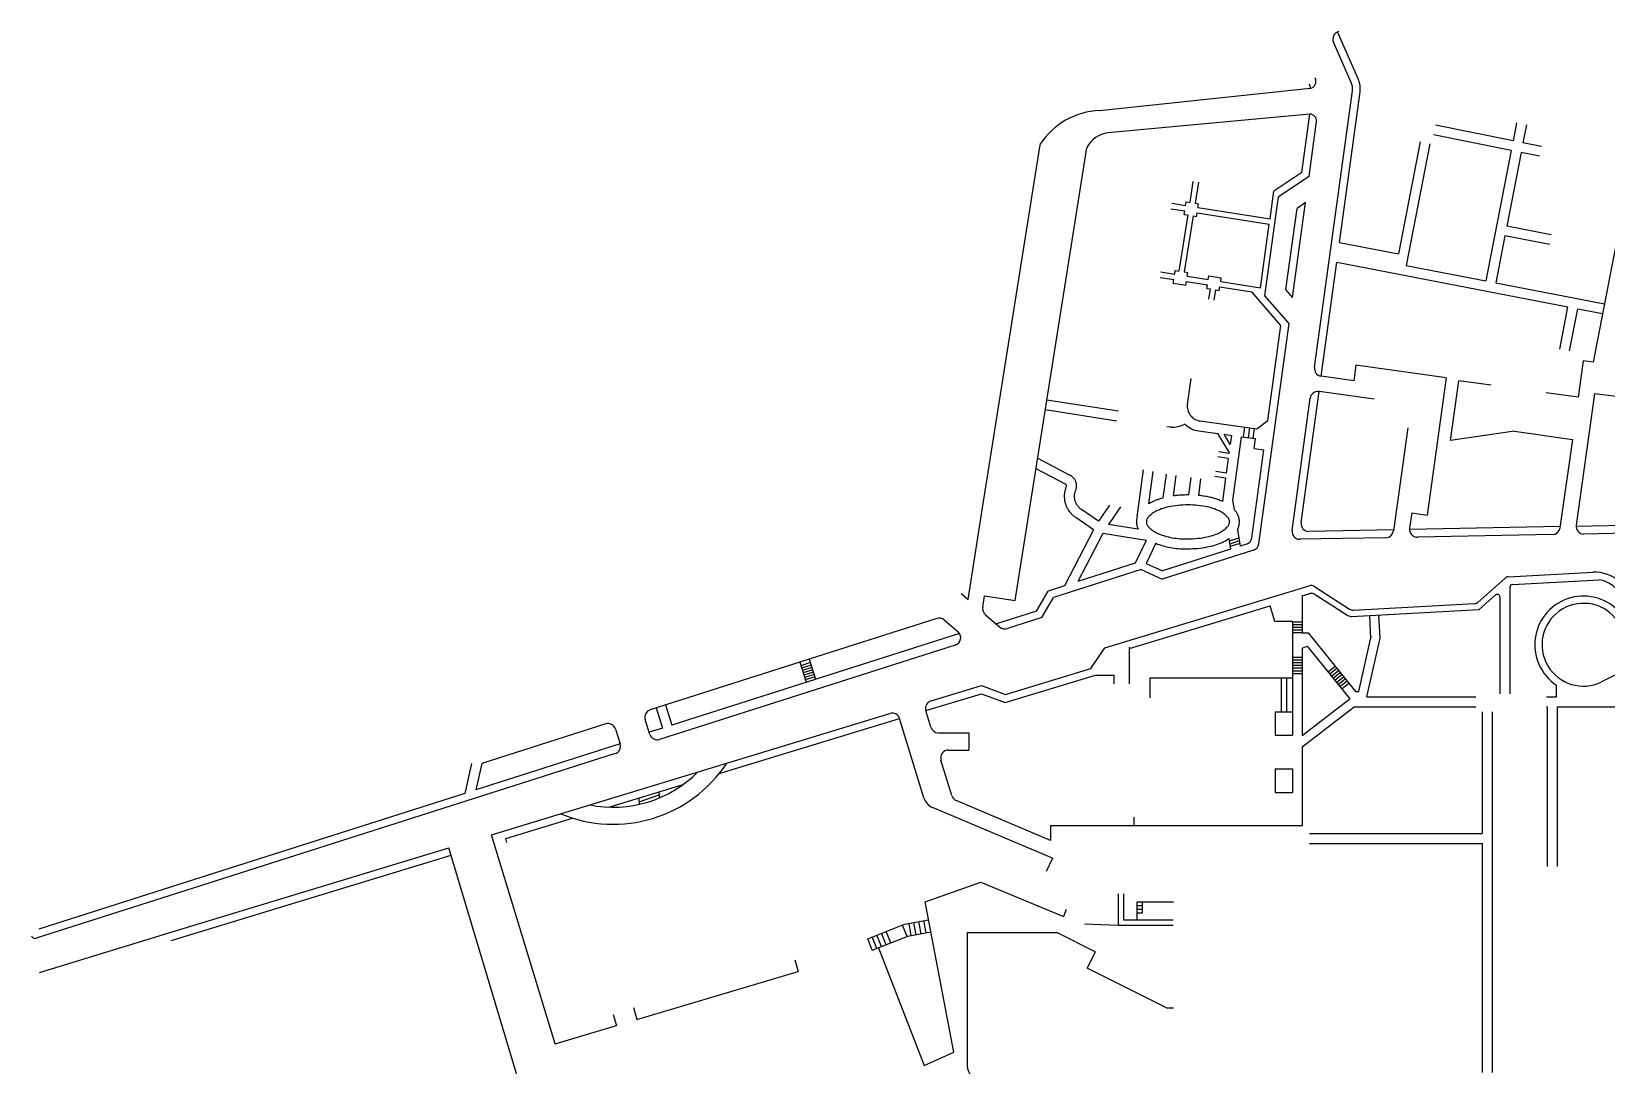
# Model space of a CAD drawing. Header units: inches. Extents: x 1351878 to 1355380, y 408557 to 410704.
# Drawn here: x 1351878 to 1353621, y 409560 to 410704 of the extents above; entities that cross this region are included whole.
import ezdxf

# ---------------------------------------------------------------- set-up
doc = ezdxf.new("R2010")
doc.units = ezdxf.units.IN
doc.header["$MEASUREMENT"] = 0
doc.layers.add('WALKWAYS', color=7, linetype='Continuous')

msp = doc.modelspace()

# ---------------------------------------------------------------- linework, layer by layer
at = {"layer": 'WALKWAYS', "color": 8, "linetype": 'Continuous', "lineweight": 25}
for p, q in [((1353346.3, 410650.5), (1353323.3, 410703)), ((1353338.5, 410647), (1353318.9, 410691.7)), ((1353293.1, 410640.3), (1353060, 410615.9)), ((1353297.8, 410332), (1353339.8, 410637.7)), ((1353325.5, 410470.2), (1353348.3, 410636.6)), ((1353292.7, 410612.2), (1353069.1, 410591.5)), ((1353283.9, 410547.5), (1353292.7, 410612.2)), ((1353292, 410543.2), (1353300.1, 410603.9)), ((1353517.5, 410582.6), (1353431.5, 410599.8)), ((1353521.4, 410602.5), (1353517.5, 410582.6)), ((1353532.2, 410600.4), (1353528.4, 410580.5)), ((1352930.6, 410176.6), (1352994.2, 410578.3)), ((1352966.7, 410074), (1353045.9, 410574.9)), ((1353414.6, 410581.4), (1353390.6, 410457.6)), ((1353425.4, 410579.3), (1353399.3, 410444.7)), ((1353515.4, 410571.8), (1353429.4, 410589)), ((1353515.4, 410571.8), (1353487.5, 410427.6)), ((1353549, 410576.4), (1353528.4, 410580.5)), ((1353654.6, 410588.9), (1353606, 410337.5)), ((1353526.3, 410569.7), (1353510.5, 410488.2)), ((1353546.9, 410565.6), (1353526.3, 410569.7)), ((1353163.3, 410537.7), (1353159.7, 410514.4)), ((1353169.3, 410536.8), (1353165.6, 410513.5)), ((1353283.9, 410547.5), (1353252.8, 410526.9)), ((1353292, 410543.2), (1353258, 410520.7)), ((1353243, 410411.1), (1353258, 410520.7)), ((1353248.6, 410496.3), (1353252.8, 410526.9)), ((1353138.9, 410507.5), (1353154.2, 410505.1)), ((1353139.8, 410513.5), (1353155.1, 410511.1)), ((1353153.5, 410501.2), (1353154.2, 410505.1)), ((1353155.1, 410511.1), (1353155.7, 410515)), ((1353155.7, 410515), (1353159.7, 410514.4)), ((1353165.6, 410513.5), (1353169.6, 410512.8)), ((1353167.4, 410499), (1353168, 410502.9)), ((1353168, 410502.9), (1353247.8, 410490.4)), ((1353168.9, 410508.9), (1353169.6, 410512.8)), ((1353168.9, 410508.9), (1353248.6, 410496.3)), ((1353266.1, 410418), (1353278.5, 410507.8)), ((1353273.6, 410409.3), (1353288, 410514.2)), ((1353288, 410514.2), (1353278.5, 410507.8)), ((1353157.5, 410500.5), (1353147.7, 410438.4)), ((1353153.5, 410501.2), (1353157.5, 410500.5)), ((1353163.4, 410499.6), (1353153.7, 410437.5)), ((1353163.4, 410499.6), (1353167.4, 410499)), ((1353238.1, 410420.1), (1353247.8, 410490.4)), ((1353559.7, 410478.6), (1353510.5, 410488.2)), ((1353325.5, 410470.2), (1353390.6, 410457.6)), ((1353508.4, 410477.4), (1353498.3, 410425.5)), ((1353558.2, 410467.7), (1353508.4, 410477.4)), ((1353127.8, 410437.5), (1353143.1, 410435.1)), ((1353143.1, 410435.1), (1353143.8, 410439)), ((1353143.8, 410439), (1353147.7, 410438.4)), ((1353153.7, 410437.5), (1353157.6, 410436.8)), ((1353157, 410432.9), (1353157.6, 410436.8)), ((1353157, 410432.9), (1353180.2, 410429.2)), ((1353180.2, 410429.2), (1353180.8, 410433.2)), ((1353180.8, 410433.2), (1353194.7, 410431)), ((1353305.2, 410322.3), (1353322.5, 410448.3)), ((1353322.5, 410448.3), (1353578.2, 410398.8)), ((1353399.3, 410444.7), (1353487.5, 410427.6)), ((1353126.9, 410431.5), (1353142.2, 410429.1)), ((1353141.6, 410425.2), (1353142.2, 410429.1)), ((1353141.6, 410425.2), (1353155.4, 410423)), ((1353155.4, 410423), (1353156.1, 410426.9)), ((1353156.1, 410426.9), (1353179.3, 410423.3)), ((1353178.7, 410419.3), (1353179.3, 410423.3)), ((1353178.7, 410419.3), (1353182.6, 410418.7)), ((1353180.8, 410407.3), (1353182.6, 410418.7)), ((1353186.8, 410406.4), (1353188.6, 410417.8)), ((1353188.6, 410417.8), (1353192.5, 410417.1)), ((1353192.5, 410417.1), (1353193.1, 410421.1)), ((1353193.1, 410421.1), (1353228.6, 410415.5)), ((1353194.1, 410427), (1353194.7, 410431)), ((1353194.1, 410427), (1353238.1, 410420.1)), ((1353260.7, 410378.4), (1353228.6, 410415.5)), ((1353273.6, 410409.3), (1353266.1, 410418)), ((1353498.3, 410425.5), (1353618.5, 410402.2)), ((1353269.7, 410380.3), (1353243, 410411.1)), ((1353569.1, 410352), (1353578.2, 410398.8)), ((1353236.2, 410136.8), (1353269.7, 410380.3)), ((1353580, 410350.2), (1353589, 410396.7)), ((1353589, 410396.7), (1353616.4, 410391.4)), ((1353246.3, 410273.3), (1353260.7, 410378.4)), ((1353343.7, 410334.3), (1353341.3, 410317.2)), ((1353443.6, 410320.3), (1353343.7, 410334.3)), ((1353595.2, 410339), (1353589.6, 410298.8)), ((1353606, 410337.5), (1353595.2, 410339)), ((1353161, 410319.5), (1353157.1, 410291.3)), ((1353341.3, 410317.2), (1353305.1, 410322.3)), ((1353443.6, 410320.3), (1353422.4, 410168.5)), ((1353448.3, 410251.1), (1353457.6, 410317.2)), ((1353493.2, 410312.2), (1353457.6, 410317.2)), ((1353080.8, 410283.4), (1353001.6, 410295.8)), ((1353273, 410151.4), (1353293.1, 410297.8)), ((1353282.9, 410160.2), (1353302.8, 410305.2)), ((1353363.8, 410296.7), (1353302.8, 410305.2)), ((1353589.6, 410298.8), (1353554.2, 410303.7)), ((1353607.5, 410302.6), (1353587.2, 410157.3)), ((1353733.6, 410287.1), (1353607.5, 410302.6)), ((1353079.1, 410272.5), (1352999.9, 410284.9)), ((1353134.4, 410266.5), (1353138.6, 410266)), ((1353169.7, 410261.7), (1353190.7, 410258.8)), ((1353171.2, 410272.6), (1353233.9, 410264)), ((1353203.3, 410238), (1353190.7, 410258.8)), ((1353219.2, 410254.9), (1353220.7, 410265.8)), ((1353224.6, 410254.2), (1353226.1, 410265.1)), ((1353230.1, 410253.4), (1353231.6, 410264.3)), ((1353233.9, 410264), (1353246.3, 410273.3)), ((1353401.1, 410264.9), (1353385.2, 410150.9)), ((1353518.9, 410261.3), (1353448.3, 410251.1)), ((1353518.9, 410261.3), (1353583.1, 410252.3)), ((1353197.7, 410257.9), (1353205.9, 410256.7)), ((1353204.5, 410246.6), (1353197.7, 410257.9)), ((1353205.9, 410256.7), (1353204.5, 410246.6)), ((1353216.8, 410255.2), (1353207.1, 410184.7)), ((1353216.8, 410255.2), (1353232.4, 410253.1)), ((1353228.5, 410143.3), (1353241.8, 410240.7)), ((1353230.9, 410242.2), (1353232.4, 410253.1)), ((1353230.9, 410242.2), (1353241.8, 410240.7)), ((1353583.1, 410252.3), (1353569.4, 410154.3)), ((1353026, 410213.2), (1352991.5, 410231.3)), ((1353202.4, 410231.1), (1353191, 410232.9)), ((1353203.2, 410236.6), (1353191.9, 410238.3)), ((1353202.4, 410231.1), (1353200.1, 410214.7)), ((1353203.3, 410238), (1353203.2, 410236.6)), ((1353022.2, 410202.8), (1352989.7, 410219.8)), ((1353101.6, 410166.5), (1353108.5, 410218.5)), ((1353114.6, 410181), (1353119.4, 410216.8)), ((1353130.5, 410187.5), (1353134, 410213.9)), ((1353141.9, 410189.7), (1353144.9, 410212.2)), ((1353158.7, 410190.8), (1353161.3, 410210)), ((1353169.7, 410190.2), (1353172.2, 410208.6)), ((1353199.4, 410209.3), (1353187.6, 410211.1)), ((1353200.1, 410214.7), (1353188.5, 410216.6)), ((1353199.4, 410209.3), (1353195.9, 410183.6)), ((1352914.6, 410075.2), (1352930.6, 410176.6)), ((1353058.9, 410161.6), (1353039.9, 410174.7)), ((1353071, 410179.5), (1353058.9, 410161.6)), ((1353083, 410177.6), (1353069.9, 410158.2)), ((1353207.1, 410184.7), (1353208.8, 410174.6)), ((1353405.4, 410170.9), (1353403, 410153.9)), ((1353405.4, 410170.9), (1353422.4, 410168.5)), ((1353053.2, 410152.1), (1353033.6, 410165.7)), ((1353102.5, 410153), (1353069.9, 410158.2)), ((1353569.6, 410155.7), (1353402.8, 410152.5)), ((1353727.9, 410158.6), (1353587, 410156)), ((1353053.2, 410152.1), (1353021.3, 410090.2)), ((1353063.5, 410148), (1353036.1, 410094.9)), ((1353111.5, 410140.5), (1353063.5, 410148)), ((1353111.5, 410140.5), (1353099.5, 410115.2)), ((1353122.2, 410137.3), (1353111.7, 410115.1)), ((1353203, 410142.5), (1353205, 410130.7)), ((1353214.1, 410143.1), (1353203.5, 410139.7)), ((1353214.6, 410139.9), (1353204, 410136.5)), ((1353215.1, 410137), (1353204.5, 410133.6)), ((1353212.6, 410152.3), (1353215.6, 410134.1)), ((1353222.5, 410136.3), (1353215.6, 410134.1)), ((1353376.8, 410143.4), (1353281.7, 410141.7)), ((1353385.4, 410152.2), (1353291.6, 410150.5)), ((1353561, 410146.9), (1353411.7, 410144.1)), ((1353732.2, 410150.1), (1353595.9, 410147.5)), ((1353230.3, 410129.7), (1353129.2, 410097.5)), ((1353205, 410130.7), (1353129.8, 410106.7)), ((1353106.1, 410108.2), (1353008.9, 410077.2)), ((1353099.5, 410115.2), (1353036.1, 410094.9)), ((1353106.1, 410108.2), (1353129.2, 410097.5)), ((1353111.7, 410115.1), (1353129.8, 410106.7)), ((1353512.5, 410100.2), (1353605.9, 410105.3)), ((1352990.4, 410062.3), (1353003.1, 410084.4)), ((1353021.3, 410090.2), (1353003.1, 410084.4)), ((1353065.8, 410021.5), (1353292, 410090.4)), ((1353297.7, 410089.6), (1353336.6, 410064.4)), ((1353478.9, 410072.3), (1353508.3, 410098.5)), ((1353514, 410088.8), (1353514, 409970.6)), ((1353516.8, 410091.8), (1353612.6, 410097)), ((1352906.9, 410081.9), (1352914.6, 410075.2)), ((1352930.7, 410066.6), (1352932.7, 410079.3)), ((1352932.7, 410079.3), (1352966.7, 410074)), ((1352996.2, 410055.1), (1353008.9, 410077.2)), ((1353093, 410020.8), (1353248.7, 410068.2)), ((1353254, 410050.6), (1353248.7, 410068.2)), ((1353284.3, 410079), (1353292.8, 410081.6)), ((1353284.3, 410079), (1353284.3, 410038.2)), ((1353298.5, 410080.8), (1353334.8, 410057.4)), ((1353340.7, 410063.4), (1353474.7, 410070.6)), ((1353479.9, 410064), (1353498, 410080.1)), ((1353503, 410077.8), (1353503, 409970.6)), ((1352880, 410054.2), (1352562.8, 409953.1)), ((1352888.2, 410052.5), (1352903.4, 410039.3)), ((1352933.5, 410058.7), (1352949.8, 410044.6)), ((1352990.4, 410062.3), (1352945.8, 410048.1)), ((1352996.2, 410055.1), (1352958.1, 410042.9)), ((1353273.3, 410050.6), (1353254, 410050.6)), ((1353273.3, 410050.6), (1353273.3, 409925.2)), ((1353284.3, 410050.2), (1353273.3, 410050.2)), ((1353338.9, 410056.4), (1353479.9, 410064)), ((1353360.3, 410031.7), (1353358.9, 410057.4)), ((1353370.3, 410032.3), (1353368.9, 410058)), ((1352904.9, 410037.6), (1352586.9, 409936.2)), ((1353284.3, 410047.2), (1353273.3, 410047.2)), ((1353284.3, 410044.2), (1353273.3, 410044.2)), ((1353284.3, 410041.2), (1353273.3, 410041.2)), ((1353284.3, 410038.2), (1353273.3, 410038.2)), ((1353284.3, 410038.2), (1353290.8, 410038.2)), ((1353290.8, 410038.2), (1353343.1, 409973.5)), ((1353346.8, 409973.5), (1353360.5, 410034.5)), ((1353355.7, 409967.4), (1353370.3, 410032.3)), ((1352900.4, 410024.6), (1352573.3, 409920.3)), ((1353050.2, 409998.7), (1353065.8, 410021.5)), ((1353093, 409982), (1353093, 410022.3)), ((1353284.3, 410021.1), (1353289.7, 410023.6)), ((1353284.3, 410021.1), (1353284.3, 409924.8)), ((1353289.7, 410023.6), (1353337, 409965.2)), ((1352728.3, 410005.8), (1352735.4, 409983.5)), ((1352740.1, 410005.3), (1352729.6, 410001.9)), ((1352740.9, 410002.6), (1352730.4, 409999.3)), ((1352741.7, 410000), (1352731.2, 409996.7)), ((1352742.6, 409997.4), (1352732.1, 409994)), ((1352738.8, 410009.2), (1352745.9, 409986.9)), ((1352956, 409970.1), (1353050.2, 409998.7)), ((1353284.3, 410011), (1353273.3, 410011)), ((1353284.3, 410008), (1353273.3, 410008)), ((1353284.3, 410005), (1353273.3, 410005)), ((1353284.3, 410002), (1353273.3, 410002)), ((1353284.3, 409999), (1353273.3, 409999)), ((1353312.8, 409995.1), (1353320.6, 410001.4)), ((1353314.7, 409992.8), (1353322.5, 409999)), ((1353316.6, 409990.4), (1353324.4, 409996.7)), ((1353645.3, 409998.6), (1353615.3, 409984)), ((1352743.4, 409994.7), (1352732.9, 409991.4)), ((1352744.2, 409992.1), (1352733.7, 409988.8)), ((1352745.1, 409989.5), (1352734.6, 409986.2)), ((1352873.6, 409963), (1352929.5, 409980)), ((1352929.5, 409980), (1352956, 409970.1)), ((1352955.7, 409961), (1353055.6, 409991.4)), ((1353055.6, 409991.4), (1353076, 409991.4)), ((1353076, 409982), (1353076, 409991.4)), ((1353273.3, 409988.1), (1353115.6, 409988.1)), ((1353115.6, 409988.1), (1353115.6, 409966.2)), ((1353260.8, 409988.1), (1353260.8, 409950.9)), ((1353267, 409988.1), (1353267, 409950.9)), ((1353284.3, 409996), (1353273.3, 409996)), ((1353284.3, 409993), (1353273.3, 409993)), ((1353318.5, 409988.1), (1353326.2, 409994.4)), ((1353320.4, 409985.8), (1353328.1, 409992.1)), ((1353322.2, 409983.4), (1353330, 409989.7)), ((1353324.1, 409981.1), (1353331.9, 409987.4)), ((1353326, 409978.8), (1353333.8, 409985.1)), ((1353327.9, 409976.4), (1353335.7, 409982.7)), ((1353565.5, 409967.4), (1353565.5, 409980.4)), ((1352867.8, 409952.2), (1352929.2, 409970.9)), ((1352929.2, 409970.9), (1352955.7, 409961)), ((1353284.3, 409924.8), (1353337, 409965.2)), ((1353343.1, 409973.5), (1353346.8, 409973.5)), ((1353355.7, 409967.4), (1353476.2, 409967.4)), ((1353554.6, 409967.4), (1353565.5, 409967.4)), ((1352387.4, 409814.9), (1352828.1, 409949.1)), ((1352569.3, 409955.1), (1352576.4, 409932.8)), ((1352579.8, 409958.5), (1352586.9, 409936.2)), ((1352873.4, 409933.9), (1352867.8, 409952.2)), ((1353254.4, 409950.9), (1353273.3, 409950.9)), ((1353254.4, 409950.9), (1353254.4, 409925.2)), ((1353284.3, 409912.2), (1353341.8, 409956.4)), ((1353341.8, 409956.4), (1353476.2, 409956.4)), ((1353483.2, 409950.7), (1353483.2, 409816.2)), ((1353494.2, 409950.7), (1353494.2, 409551.7)), ((1353554.6, 409956.4), (1353555.7, 409956.4)), ((1353555.7, 409779.6), (1353555.7, 409956.4)), ((1353566.7, 409779.6), (1353566.7, 409956.4)), ((1353566.7, 409956.4), (1353646, 409956.4)), ((1352513.6, 409937.4), (1352376.6, 409893.7)), ((1352524.4, 409931.8), (1352529.7, 409915.4)), ((1352562.5, 409925.9), (1352557.3, 409942.3)), ((1352576.4, 409932.8), (1352561.8, 409928.2)), ((1352639.3, 409882.6), (1352838.8, 409943.4)), ((1352865.5, 409855.8), (1352838.8, 409943.4)), ((1352881.7, 409927.7), (1352915.3, 409927.7)), ((1352915.3, 409927.7), (1352915.3, 409908.6)), ((1352529.7, 409915.4), (1352370, 409864.5)), ((1353254.4, 409925.2), (1353273.3, 409925.2)), ((1353284.3, 409912.2), (1353284.3, 409825)), ((1352524.1, 409904.6), (1352040, 409750.3)), ((1352365.3, 409893.8), (1352357.9, 409860.6)), ((1352376.6, 409893.7), (1352370, 409864.5)), ((1352896.5, 409858.1), (1352884.5, 409897.3)), ((1352892.9, 409908.6), (1352915.3, 409908.6)), ((1353254.4, 409887.9), (1353273.3, 409887.9)), ((1353254.4, 409887.9), (1353254.4, 409861.6)), ((1353273.3, 409887.9), (1353273.3, 409861.6)), ((1352357.9, 409860.6), (1352041.3, 409759.7)), ((1352516.9, 409845.3), (1352599.3, 409870.4)), ((1352550.6, 409851.4), (1352572.6, 409858.9)), ((1352572.4, 409862.3), (1352572.7, 409855.5)), ((1353254.4, 409861.6), (1353273.3, 409861.6)), ((1352550.4, 409854.8), (1352550.8, 409848)), ((1353007.8, 409788.9), (1352875.3, 409845)), ((1353005.8, 409808.4), (1352901.4, 409852.6)), ((1352403.1, 409810.7), (1352476.9, 409833.2)), ((1353005.8, 409825), (1353005.8, 409808.4)), ((1353005.8, 409825), (1353264.6, 409825)), ((1353098, 409834.3), (1353098, 409825)), ((1353264.6, 409825), (1353273.3, 409825)), ((1353273.3, 409825), (1353284.3, 409825)), ((1352457.8, 409583.7), (1352387.4, 409814.9)), ((1352404.4, 409806.3), (1352403.1, 409810.7)), ((1353292.1, 409816.2), (1353483.2, 409816.2)), ((1353292.1, 409805.2), (1353483.2, 409805.2)), ((1353483.2, 409805.2), (1353483.2, 409551.7)), ((1352032.7, 409697.9), (1352342.6, 409792.3)), ((1352034, 409707.3), (1352340.1, 409800.5)), ((1352416.4, 409545.6), (1352340.1, 409800.5)), ((1353007.8, 409788.9), (1353001, 409774.1)), ((1352041.3, 409759.7), (1351886.6, 409710.4)), ((1352867.1, 409740.7), (1352928.5, 409762.3)), ((1352928.5, 409762.3), (1353020.1, 409724.6)), ((1352040, 409750.3), (1351883.4, 409700.3)), ((1352898.6, 409574.5), (1352867.1, 409740.7)), ((1353081, 409714.3), (1353081, 409749.4)), ((1353087, 409720.3), (1353087, 409749.4)), ((1353101.3, 409740.1), (1353101.3, 409720.3)), ((1353107.3, 409740.1), (1353101.3, 409740.1)), ((1353107.3, 409736.1), (1353101.3, 409736.1)), ((1353141.8, 409740.1), (1353107.3, 409740.1)), ((1353107.3, 409740.1), (1353107.3, 409728.1)), ((1352844.2, 409715.9), (1352870.8, 409720.9)), ((1352857.1, 409704.3), (1352854.6, 409717.8)), ((1352862.6, 409705.3), (1352860, 409718.9)), ((1352868, 409706.4), (1352865.4, 409719.9)), ((1353023.1, 409732), (1353020.1, 409724.6)), ((1353141.3, 409720.3), (1353087, 409720.3)), ((1353107.3, 409732.1), (1353101.3, 409732.1)), ((1353107.3, 409728.1), (1353101.3, 409728.1)), ((1351887.2, 409662.6), (1352034, 409707.3)), ((1352803.5, 409699.8), (1352844.2, 409715.9)), ((1352808.5, 409687), (1352848, 409702.6)), ((1352813.7, 409689), (1352808.6, 409701.9)), ((1352818.8, 409691.1), (1352813.7, 409703.9)), ((1352823.9, 409693.1), (1352818.9, 409705.9)), ((1352829, 409695.1), (1352824, 409707.9)), ((1352847, 409702.2), (1352841.9, 409715)), ((1352848, 409702.6), (1352873.4, 409707.4)), ((1352851.7, 409703.3), (1352849.2, 409716.8)), ((1352913.7, 409706.3), (1352913.7, 409559.7)), ((1353013.3, 409706.3), (1352913.7, 409706.3)), ((1353055.3, 409685.2), (1353013.3, 409706.3)), ((1353081, 409714.3), (1353043.3, 409715.9)), ((1353141.3, 409714.3), (1353081, 409714.3)), ((1352808.5, 409687), (1352803.5, 409699.8)), ((1352815.3, 409689.7), (1352866, 409559.6)), ((1353055.3, 409685.2), (1353046.3, 409667.3)), ((1352722.8, 409676.6), (1352726.7, 409663.4)), ((1353134, 409623.2), (1353046.3, 409667.3)), ((1352548.1, 409610.4), (1352726.7, 409663.4)), ((1352521.7, 409616.1), (1352525.4, 409603.7)), ((1352544.2, 409623.7), (1352548.1, 409610.4)), ((1353134, 409623.2), (1353141.8, 409623.2)), ((1352457.8, 409583.7), (1352525.4, 409603.7)), ((1352866, 409559.6), (1352898.6, 409574.5))]:
    msp.add_line(p, q, dxfattribs=at)
for points in [[(1353039.9, 410174.7, 0), (1353039.3, 410175.2, 0), (1353038.7, 410175.6, 0), (1353038.2, 410176.1, 0), (1353037.7, 410176.6, 0), (1353037.2, 410177.1, 0), (1353036.7, 410177.6, 0), (1353036.2, 410178.2, 0), (1353035.8, 410178.8, 0), (1353035.3, 410179.4, 0), (1353034.9, 410180, 0), (1353034.6, 410180.6, 0), (1353034.2, 410181.2, 0), (1353033.9, 410181.9, 0), (1353033.6, 410182.6, 0), (1353033.4, 410183.2, 0), (1353033.1, 410183.9, 0), (1353032.9, 410184.6, 0), (1353032.7, 410185.3, 0), (1353032.6, 410186, 0), (1353032.5, 410186.8, 0), (1353032.4, 410187.5, 0), (1353032.3, 410188.2, 0), (1353032.3, 410188.9, 0), (1353032.3, 410189.7, 0), (1353032.3, 410190.4, 0), (1353032.4, 410191.1, 0), (1353032.4, 410191.8, 0), (1353032.6, 410192.5, 0), (1353032.7, 410193.3, 0), (1353032.9, 410194, 0), (1353033.1, 410194.7, 0), (1353033.3, 410195.3, 0), (1353033.6, 410196, 0), (1353033.8, 410196.6, 0), (1353034, 410197.2, 0), (1353034.1, 410197.8, 0), (1353034.3, 410198.4, 0), (1353034.4, 410199, 0), (1353034.5, 410199.6, 0), (1353034.5, 410200.2, 0), (1353034.5, 410200.8, 0), (1353034.5, 410201.4, 0), (1353034.5, 410202, 0), (1353034.4, 410202.7, 0), (1353034.3, 410203.3, 0), (1353034.2, 410203.9, 0), (1353034, 410204.5, 0), (1353033.9, 410205, 0), (1353033.7, 410205.6, 0), (1353033.4, 410206.2, 0), (1353033.2, 410206.7, 0), (1353032.9, 410207.3, 0), (1353032.6, 410207.8, 0), (1353032.2, 410208.3, 0), (1353031.9, 410208.8, 0), (1353031.5, 410209.3, 0), (1353031.1, 410209.8, 0), (1353030.6, 410210.2, 0), (1353030.2, 410210.6, 0), (1353029.7, 410211, 0), (1353029.2, 410211.4, 0), (1353028.7, 410211.8, 0), (1353028.2, 410212.1, 0), (1353027.7, 410212.4, 0), (1353027.1, 410212.7, 0), (1353026.6, 410212.9, 0), (1353026, 410213.2, 0)], [(1353033.6, 410165.7, 0), (1353032.9, 410166.2, 0), (1353032.2, 410166.8, 0), (1353031.5, 410167.3, 0), (1353030.8, 410167.9, 0), (1353030.1, 410168.6, 0), (1353029.5, 410169.2, 0), (1353028.9, 410169.8, 0), (1353028.3, 410170.5, 0), (1353027.7, 410171.2, 0), (1353027.1, 410171.9, 0), (1353026.6, 410172.6, 0), (1353026.1, 410173.4, 0), (1353025.6, 410174.1, 0), (1353025.1, 410174.9, 0), (1353024.7, 410175.7, 0), (1353024.3, 410176.5, 0), (1353023.9, 410177.3, 0), (1353023.5, 410178.2, 0), (1353023.2, 410179, 0), (1353022.9, 410179.8, 0), (1353022.6, 410180.7, 0), (1353022.3, 410181.6, 0), (1353022.1, 410182.4, 0), (1353021.9, 410183.3, 0), (1353021.7, 410184.2, 0), (1353021.6, 410185.1, 0), (1353021.4, 410186, 0), (1353021.4, 410186.9, 0), (1353021.3, 410187.8, 0), (1353021.3, 410188.7, 0), (1353021.3, 410189.6, 0), (1353021.3, 410190.5, 0), (1353021.3, 410191.4, 0), (1353021.4, 410192.3, 0), (1353021.5, 410193.2, 0), (1353021.6, 410194.1, 0), (1353021.8, 410195, 0), (1353022, 410195.9, 0), (1353022.2, 410196.7, 0), (1353022.5, 410197.6, 0), (1353022.7, 410198.5, 0), (1353023, 410199.3, 0), (1353023.4, 410200.2, 0), (1353023.4, 410200.4, 0), (1353023.5, 410200.6, 0), (1353023.5, 410200.8, 0), (1353023.5, 410201.1, 0), (1353023.5, 410201.3, 0), (1353023.4, 410201.5, 0), (1353023.3, 410201.7, 0), (1353023.2, 410201.9, 0), (1353023.1, 410202.1, 0), (1353023, 410202.3, 0), (1353022.8, 410202.5, 0), (1353022.6, 410202.6, 0), (1353022.4, 410202.7, 0), (1353022.2, 410202.8, 0)], [(1353158.7, 410190.8, 0), (1353157.7, 410190.8, 0), (1353156.5, 410190.8, 0), (1353155.3, 410190.8, 0), (1353154.1, 410190.7, 0), (1353152.8, 410190.7, 0), (1353151.6, 410190.6, 0), (1353150.4, 410190.6, 0), (1353149.2, 410190.5, 0), (1353148, 410190.4, 0), (1353146.7, 410190.3, 0), (1353145.5, 410190.1, 0), (1353144.3, 410190, 0), (1353143.1, 410189.9, 0), (1353141.9, 410189.7, 0)], [(1353195.9, 410183.6, 0), (1353195.5, 410183.8, 0), (1353194.4, 410184.3, 0), (1353193.2, 410184.7, 0), (1353192.1, 410185.2, 0), (1353190.9, 410185.6, 0), (1353189.8, 410186, 0), (1353188.6, 410186.4, 0), (1353187.4, 410186.8, 0), (1353186.2, 410187.2, 0), (1353185, 410187.5, 0), (1353183.8, 410187.8, 0), (1353182.6, 410188.1, 0), (1353181.4, 410188.4, 0), (1353180.2, 410188.6, 0), (1353179, 410188.9, 0), (1353179, 410188.9, 0), (1353177.5, 410189.1, 0), (1353175.9, 410189.4, 0), (1353174.4, 410189.6, 0), (1353172.9, 410189.8, 0), (1353171.3, 410190, 0), (1353169.7, 410190.2, 0)], [(1353130.5, 410187.5, 0), (1353129.6, 410187.3, 0), (1353128.7, 410187, 0), (1353127.8, 410186.7, 0), (1353126.9, 410186.4, 0), (1353126, 410186.1, 0), (1353125.1, 410185.8, 0), (1353124.3, 410185.5, 0), (1353123.4, 410185.2, 0), (1353122.5, 410184.9, 0), (1353121.7, 410184.5, 0), (1353120.8, 410184.1, 0), (1353120, 410183.8, 0), (1353119.3, 410183.5, 0), (1353118.7, 410183.2, 0), (1353118.1, 410182.9, 0), (1353117.5, 410182.6, 0), (1353116.9, 410182.3, 0), (1353116.4, 410182, 0), (1353115.8, 410181.7, 0), (1353115.2, 410181.3, 0), (1353114.6, 410181, 0)], [(1353212.6, 410152.3, 0), (1353212.8, 410152.8, 0), (1353213.1, 410153.3, 0), (1353213.3, 410153.8, 0), (1353213.5, 410154.4, 0), (1353213.7, 410154.9, 0), (1353213.9, 410155.4, 0), (1353214, 410156, 0), (1353214.2, 410156.5, 0), (1353214.3, 410157.1, 0), (1353214.4, 410157.6, 0), (1353214.5, 410158.2, 0), (1353214.6, 410158.8, 0), (1353214.6, 410159.3, 0), (1353214.7, 410159.9, 0), (1353214.7, 410160.4, 0), (1353214.7, 410161, 0), (1353214.7, 410161.6, 0), (1353214.7, 410162.1, 0), (1353214.6, 410162.7, 0), (1353214.6, 410163.2, 0), (1353214.5, 410163.8, 0), (1353214.4, 410164.4, 0), (1353214.3, 410164.9, 0), (1353214.2, 410165.5, 0), (1353214, 410166, 0), (1353213.9, 410166.5, 0), (1353213.7, 410167.1, 0), (1353213.5, 410167.6, 0), (1353213.3, 410168.1, 0), (1353213.1, 410168.6, 0), (1353212.8, 410169.1, 0), (1353212.6, 410169.6, 0), (1353212.3, 410170.1, 0), (1353212, 410170.6, 0), (1353211.7, 410171.1, 0), (1353211.4, 410171.6, 0), (1353211.1, 410172, 0), (1353210.8, 410172.5, 0), (1353210.4, 410172.9, 0), (1353210, 410173.3, 0), (1353209.7, 410173.7, 0), (1353209.2, 410174.2, 0), (1353208.8, 410174.6, 0)], [(1353122.2, 410137.3, 0), (1353124.1, 410136.5, 0), (1353126.1, 410135.8, 0), (1353128.1, 410135.1, 0), (1353130.1, 410134.5, 0), (1353132.2, 410134, 0), (1353134.2, 410133.4, 0), (1353136.3, 410133, 0), (1353138.4, 410132.6, 0), (1353140.5, 410132.2, 0), (1353142.7, 410131.9, 0), (1353144.8, 410131.6, 0), (1353147, 410131.4, 0), (1353149.2, 410131.3, 0), (1353151.4, 410131.2, 0), (1353153.6, 410131.2, 0), (1353155.7, 410131.2, 0), (1353157.9, 410131.2, 0), (1353160.6, 410131.3, 0), (1353163.2, 410131.4, 0), (1353165.9, 410131.5, 0), (1353168.5, 410131.7, 0), (1353171.2, 410132, 0), (1353173.8, 410132.3, 0), (1353176.4, 410132.7, 0), (1353179, 410133.2, 0), (1353179, 410133.2, 0), (1353181.1, 410133.6, 0), (1353183.2, 410134.1, 0), (1353185.3, 410134.6, 0), (1353187.4, 410135.2, 0), (1353189.5, 410135.9, 0), (1353191.5, 410136.6, 0), (1353193.5, 410137.4, 0), (1353195.5, 410138.2, 0), (1353195.5, 410138.2, 0), (1353196.8, 410138.8, 0), (1353198.1, 410139.5, 0), (1353199.4, 410140.2, 0), (1353200.6, 410140.9, 0), (1353201.8, 410141.7, 0), (1353203, 410142.5, 0)]]:
    msp.add_polyline3d(points, dxfattribs=at)
msp.add_polyline3d([(1353111.8, 410161, 0), (1353111.8, 410160.3, 0), (1353111.9, 410159.6, 0), (1353112.1, 410158.9, 0), (1353112.3, 410158.2, 0), (1353112.6, 410157.6, 0), (1353113, 410156.9, 0), (1353113.4, 410156.4, 0), (1353113.8, 410155.8, 0), (1353114.9, 410154.8, 0), (1353115.9, 410153.8, 0), (1353117, 410152.8, 0), (1353118.2, 410152, 0), (1353119.3, 410151.1, 0), (1353120.6, 410150.3, 0), (1353121.8, 410149.6, 0), (1353123.1, 410148.9, 0), (1353124.4, 410148.3, 0), (1353126.3, 410147.5, 0), (1353128.3, 410146.7, 0), (1353130.2, 410146, 0), (1353132.2, 410145.4, 0), (1353134.2, 410144.8, 0), (1353136.3, 410144.3, 0), (1353138.3, 410143.8, 0), (1353140.3, 410143.4, 0), (1353142.5, 410143.1, 0), (1353144.6, 410142.8, 0), (1353146.8, 410142.5, 0), (1353149, 410142.3, 0), (1353151.1, 410142.2, 0), (1353153.3, 410142.2, 0), (1353155.5, 410142.2, 0), (1353157.7, 410142.3, 0), (1353160.5, 410142.3, 0), (1353163.2, 410142.4, 0), (1353166, 410142.6, 0), (1353168.8, 410142.8, 0), (1353171.5, 410143.1, 0), (1353174.3, 410143.5, 0), (1353177, 410144, 0), (1353179.1, 410144.4, 0), (1353181.1, 410144.9, 0), (1353183.2, 410145.5, 0), (1353185.2, 410146.1, 0), (1353187.2, 410146.8, 0), (1353189.1, 410147.5, 0), (1353191.1, 410148.3, 0), (1353192.4, 410148.9, 0), (1353193.7, 410149.6, 0), (1353194.9, 410150.3, 0), (1353196.1, 410151.1, 0), (1353197.3, 410152, 0), (1353198.5, 410152.8, 0), (1353199.6, 410153.8, 0), (1353200.6, 410154.8, 0), (1353201.6, 410155.8, 0), (1353202.1, 410156.4, 0), (1353202.5, 410156.9, 0), (1353202.9, 410157.6, 0), (1353203.2, 410158.2, 0), (1353203.4, 410158.9, 0), (1353203.6, 410159.6, 0), (1353203.7, 410160.3, 0), (1353203.7, 410161, 0), (1353203.7, 410161.7, 0), (1353203.6, 410162.4, 0), (1353203.4, 410163.1, 0), (1353203.2, 410163.8, 0), (1353202.9, 410164.5, 0), (1353202.5, 410165.1, 0), (1353202.1, 410165.7, 0), (1353201.6, 410166.2, 0), (1353200.6, 410167.2, 0), (1353199.6, 410168.2, 0), (1353198.5, 410169.2, 0), (1353197.3, 410170.1, 0), (1353196.1, 410170.9, 0), (1353194.9, 410171.7, 0), (1353193.7, 410172.4, 0), (1353192.4, 410173.1, 0), (1353191.1, 410173.7, 0), (1353189.1, 410174.5, 0), (1353187.2, 410175.3, 0), (1353185.2, 410175.9, 0), (1353183.2, 410176.6, 0), (1353181.1, 410177.1, 0), (1353179.1, 410177.6, 0), (1353177, 410178, 0), (1353174.3, 410178.5, 0), (1353171.6, 410178.9, 0), (1353168.8, 410179.2, 0), (1353166, 410179.4, 0), (1353163.3, 410179.6, 0), (1353160.5, 410179.7, 0), (1353157.7, 410179.8, 0), (1353155, 410179.7, 0), (1353152.2, 410179.6, 0), (1353149.4, 410179.4, 0), (1353146.7, 410179.2, 0), (1353143.9, 410178.9, 0), (1353141.2, 410178.5, 0), (1353138.4, 410178, 0), (1353136.4, 410177.6, 0), (1353134.3, 410177.1, 0), (1353132.3, 410176.6, 0), (1353130.3, 410175.9, 0), (1353128.3, 410175.3, 0), (1353126.3, 410174.5, 0), (1353124.4, 410173.7, 0), (1353123.1, 410173.1, 0), (1353121.8, 410172.4, 0), (1353120.6, 410171.7, 0), (1353119.3, 410170.9, 0), (1353118.2, 410170.1, 0), (1353117, 410169.2, 0), (1353115.9, 410168.2, 0), (1353114.9, 410167.2, 0), (1353113.8, 410166.2, 0), (1353113.4, 410165.7, 0), (1353113, 410165.1, 0), (1353112.6, 410164.5, 0), (1353112.3, 410163.8, 0), (1353112.1, 410163.1, 0), (1353111.9, 410162.4, 0), (1353111.8, 410161.7, 0)], close=True, dxfattribs=at)
for centre, radius, start, end in [((1353326.7, 410695.2), 8.61, 104.4496, 203.6726), ((1353260.7, 410631.4), 34.4, 15.3117, 23.6726), ((1353290.9, 410648.6), 8.52, 285.1636, 24.0558), ((1353322.7, 410640.1), 17.2, 352.1871, 23.6726), ((1353322.7, 410640.1), 25.8, 352.1871, 23.6726), ((1353063.3, 410533.8), 82.3, 92.3321, 147.2352), ((1353292.4, 410604.4), 7.81, 356.4276, 87.536), ((1353073.5, 410560.8), 31, 98.122, 152.5667), ((1353306.3, 410330.8), 8.61, 172.1871, 262.0487), ((1353301.6, 410296.7), 8.61, 82.0487, 172.1871), ((1353173.5, 410289), 16.5, 172.1871, 262.1871), ((1353140.8, 410293.4), 27.6, 265.5206, 299.0495), ((1353173.5, 410289), 27.6, 225.4865, 262.1871), ((1353119.4, 410161), 18.6, 162.8019, 180), ((1353119.4, 410161), 18.6, 180, 205.3166), ((1353291.5, 410159.1), 8.61, 172.1871, 271.0696), ((1353411.5, 410152.7), 8.61, 172.0487, 271.0696), ((1353560.9, 410155.5), 8.61, 271.0696, 352.0487), ((1353595.8, 410156.1), 8.61, 172.0487, 271.0696), ((1353219.9, 410144.5), 8.61, 287.6823, 352.1871), ((1353227.7, 410137.9), 8.61, 287.6823, 352.1871), ((1353281.6, 410150.3), 8.61, 172.1871, 271.0696), ((1353376.7, 410152.1), 8.61, 271.0696, 352.0487), ((1353608.1, 410065.3), 40, 0, 93.0918), ((1353294, 410083.8), 6.89, 57.1559, 106.9368), ((1353512.9, 410093.3), 6.89, 93.0918, 131.6923), ((1353517, 410088.8), 3, 93.0918, 180), ((1353608.1, 410065.3), 32, 0, 81.8777), ((1352939.2, 410065.3), 8.61, 171.0623, 229.0342), ((1353294.8, 410075), 6.89, 57.1559, 106.9368), ((1353474.3, 410077.5), 6.89, 273.0918, 311.6923), ((1353500, 410077.8), 3, 0, 131.6923), ((1353595.3, 410025.1), 53.8, 39.8014, 236.3403), ((1353595.3, 410025.1), 45.8, 39.8014, 295.971), ((1352882.6, 410046), 8.61, 49.0342, 107.6823), ((1353338.5, 410063.2), 6.89, 237.1559, 273.0918), ((1353340.4, 410070.2), 6.89, 237.1559, 273.0918), ((1352897.8, 410032.8), 8.61, 287.6823, 49.0342), ((1352955.4, 410051.1), 8.61, 229.0342, 287.6823), ((1352876.1, 409954.7), 8.61, 106.9368, 196.9368), ((1352565.5, 409944.9), 8.61, 107.6823, 197.6823), ((1352830.6, 409940.9), 8.61, 16.9368, 106.9368), ((1352516.2, 409929.2), 8.61, 17.6823, 107.6823), ((1352881.7, 409936.4), 8.69, 196.9368, 270), ((1352521.5, 409912.8), 8.61, 287.6823, 17.6823), ((1352570.7, 409928.5), 8.61, 197.6823, 287.6823), ((1352521.8, 409977.1), 150.7, 247.2329, 326.6407), ((1352892.9, 409899.9), 8.69, 90, 196.9368), ((1352521.8, 409977.1), 131.8, 258.5505, 315.3231), ((1352904.8, 409860.6), 8.69, 196.9368, 247.066), ((1352882, 409860.8), 17.2, 196.9368, 247.066), ((1351882.2, 409704.2), 4.01, 196.3642, 287.6823), ((1352930.9, 409559.7), 17.2, 180, 270)]:
    msp.add_arc(centre, radius, start, end, dxfattribs=at)

doc.saveas('drawing.dxf')
